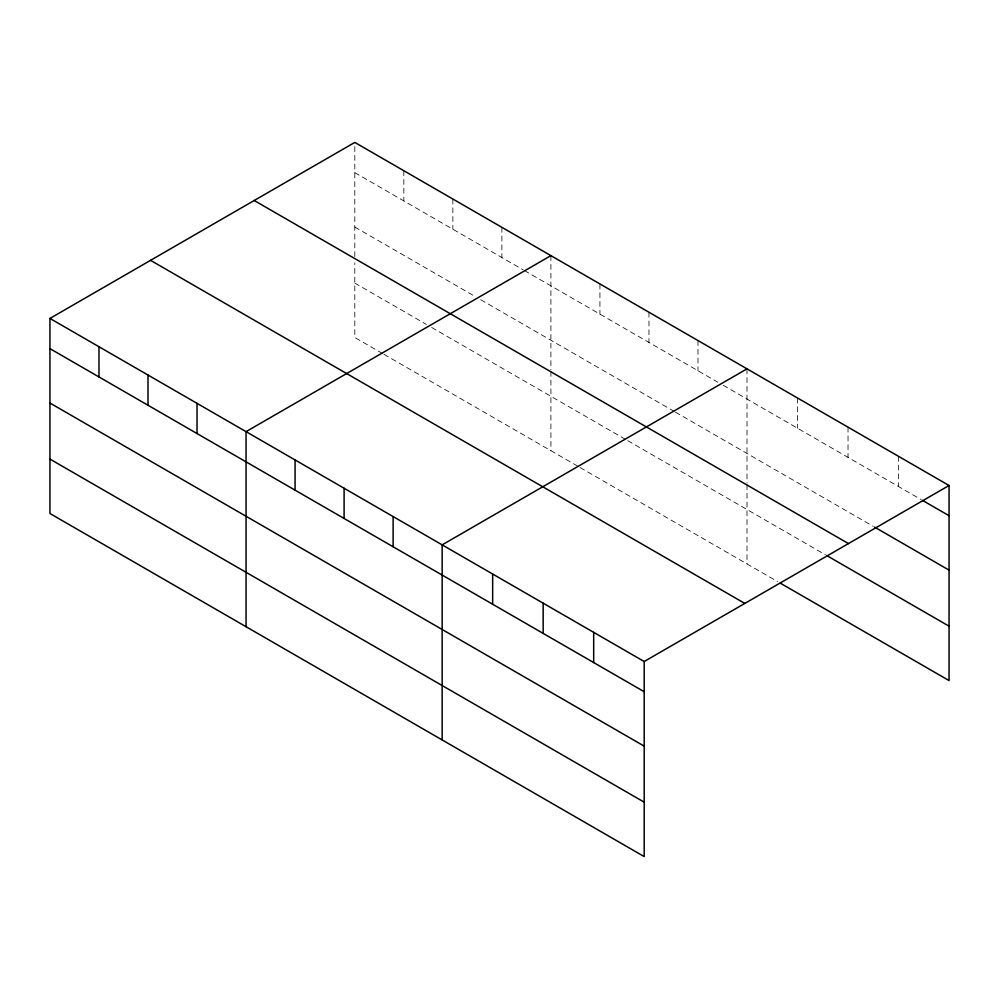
<?xml version="1.0" encoding="UTF-8"?>
<svg xmlns="http://www.w3.org/2000/svg" width="999" height="999" viewBox="0 0 999 999"><rect width="100%" height="100%" fill="white"/><g stroke="black" fill="none" stroke-linecap="round" stroke-linejoin="round"><path stroke-width="0.75" stroke-dasharray="5 3.75" d="M354.807 256.618L354.807 142.42M354.807 172.627L523.089 269.78M524.413 270.542L717.856 382.23M723.164 385.289L921.14 499.6M354.807 227.035L475.387 296.641M480.681 299.7L674.138 411.388M675.461 412.162L873.288 526.373M354.807 283.092L426.361 324.4M431.655 327.46L626.435 439.91M627.759 440.671L825.436 554.795M382.629 353.559L354.807 337.487L354.807 262.849M383.953 354.32L578.733 466.77M580.057 467.532L777.584 581.58M898.538 456.343L898.538 486.55M848.026 427.172L848.026 457.392M797.514 398.014L797.514 428.221M747.002 368.856L747.002 483.054M747.002 484.602L747.002 563.923M697.989 340.547L697.989 370.754M648.963 312.237L648.963 342.457M599.937 283.941L599.937 314.148M550.911 255.632L550.911 369.83M550.911 371.391L550.911 450.711M501.885 227.335L501.885 257.542M452.859 199.026L452.859 229.233M403.833 170.717L403.833 200.936"/><path stroke-width="1.5" d="M644.193 746.128L644.193 661.513L49.95 318.431L49.95 513.498L644.193 856.58L644.193 746.128L49.95 403.047M780.244 583.116L949.05 680.569L949.05 485.502L354.807 142.42L49.95 318.431M550.911 255.632L246.054 431.643L246.054 626.723M747.002 368.856L442.145 544.867L442.145 739.934M644.193 661.513L949.05 485.502M922.464 500.362L949.05 515.709M874.612 527.135L949.05 570.117M254.208 200.499L848.451 543.581M826.76 555.569L949.05 626.173M150.549 260.339L744.792 603.421M49.95 348.639L644.193 691.72M49.95 459.09L644.193 802.172M593.681 632.342L593.681 662.562M543.169 603.184L543.169 633.391M492.657 574.025L492.657 604.233M393.119 516.558L393.119 546.765M344.093 488.249L344.093 518.469M295.08 459.952L295.08 490.159M197.028 403.334L197.028 433.554M148.002 375.037L148.002 405.244M98.976 346.728L98.976 376.948"/></g></svg>
